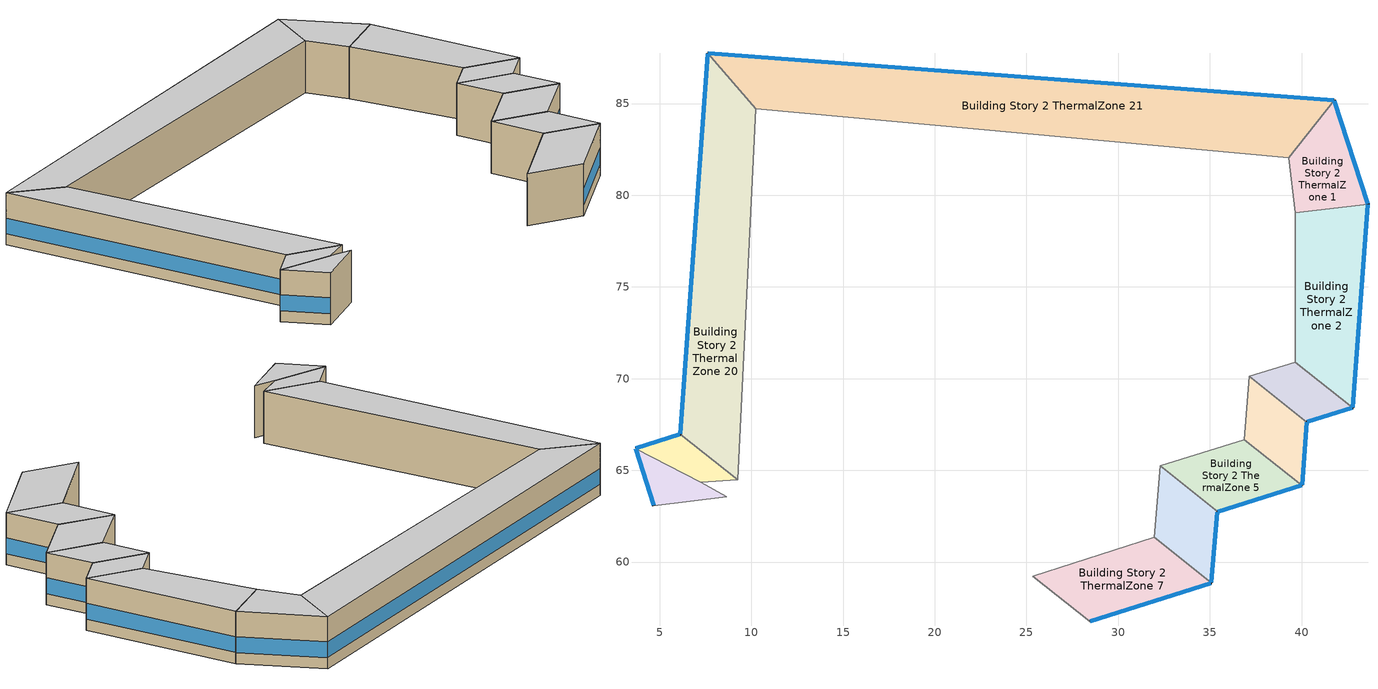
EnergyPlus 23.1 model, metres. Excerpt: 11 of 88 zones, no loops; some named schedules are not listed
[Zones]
Building Story 2 ThermalZone 1
 floor adiabatic (Typical Interior Floor): 41.78,85.18 43.63,79.52 39.65,79.04 39.31,82.04 z3.6
 wall outside (Typical Insulated Steel Framed Exterior Wall R-12.99): 43.63,79.52 41.78,85.18 z3.6:7.2
 wall adiabatic (Typical Interior Wall): 41.78,85.18 39.31,82.04 39.65,79.04 43.63,79.52 z3.6:7.2
 window (U 0.55 SHGC 0.25): 43.62,79.54 41.79,85.16 z4.36:5.45
 ceiling adiabatic (Typical Interior Ceiling): 39.31,82.04 39.65,79.04 43.63,79.52 41.78,85.18 z7.2
Building Story 2 ThermalZone 18
 floor adiabatic (Typical Interior Ceiling): 4.69,63.08 3.68,66.19 7.24,64.37 8.66,63.55 z3.6
 wall outside (Typical Insulated Steel Framed Exterior Wall R-12.99): 3.68,66.19 4.69,63.08 z3.6:7.2
 wall adiabatic (Typical Interior Wall): 4.69,63.08 8.66,63.55 7.24,64.37 3.68,66.19 z3.6:7.2
 window (U 0.55 SHGC 0.25): 3.69,66.17 4.68,63.11 z4.36:5.46
 ceiling adiabatic (Typical Interior Ceiling): 8.66,63.55 7.24,64.37 3.68,66.19 4.69,63.08 z7.2
Building Story 2 ThermalZone 19
 floor adiabatic (Typical Interior Ceiling): 3.68,66.19 6.11,66.97 9.26,64.5 7.24,64.37 z3.6
 wall outside (Typical Insulated Steel Framed Exterior Wall R-12.99): 6.11,66.97 3.68,66.19 z3.6:7.2
 wall adiabatic (Typical Interior Wall): 3.68,66.19 7.24,64.37 9.26,64.5 6.11,66.97 z3.6:7.2
 window (U 0.55 SHGC 0.25): 6.09,66.96 3.71,66.2 z4.36:5.46
 ceiling adiabatic (Typical Interior Ceiling): 7.24,64.37 9.26,64.5 6.11,66.97 3.68,66.19 z7.2
Building Story 2 ThermalZone 2
 floor adiabatic (Typical Interior Floor): 43.63,79.52 42.79,68.41 39.66,70.91 39.65,79.04 z3.6
 wall outside (Typical Insulated Steel Framed Exterior Wall R-12.99): 42.79,68.41 43.63,79.52 z3.6:7.2
 wall adiabatic (Typical Interior Wall): 43.63,79.52 39.65,79.04 39.66,70.91 42.79,68.41 z3.6:7.2
 window (U 0.55 SHGC 0.25): 42.79,68.44 43.62,79.49 z4.36:5.45
 ceiling adiabatic (Typical Interior Ceiling): 39.65,79.04 39.66,70.91 42.79,68.41 43.63,79.52 z7.2
Building Story 2 ThermalZone 20
 floor adiabatic (Typical Interior Ceiling): 6.11,66.97 7.62,87.74 10.23,84.71 9.26,64.5 z3.6
 wall outside (Typical Insulated Steel Framed Exterior Wall R-12.99): 7.62,87.74 6.11,66.97 z3.6:7.2
 wall adiabatic (Typical Interior Wall): 6.11,66.97 9.26,64.5 10.23,84.71 7.62,87.74 z3.6:7.2
 window (U 0.55 SHGC 0.25): 7.62,87.71 6.11,66.99 z4.36:5.44
 ceiling adiabatic (Typical Interior Ceiling): 9.26,64.5 10.23,84.71 7.62,87.74 6.11,66.97 z7.2
Building Story 2 ThermalZone 21
 floor adiabatic (Typical Interior Ceiling): 7.62,87.74 41.78,85.18 39.31,82.04 10.23,84.71 z3.6
 wall outside (Typical Insulated Steel Framed Exterior Wall R-12.99): 41.78,85.18 7.62,87.74 z3.6:7.2
 wall adiabatic (Typical Interior Wall): 7.62,87.74 10.23,84.71 39.31,82.04 41.78,85.18 z3.6:7.2
 window (U 0.55 SHGC 0.25): 41.76,85.19 7.65,87.74 z4.36:5.44
 ceiling adiabatic (Typical Interior Ceiling): 10.23,84.71 39.31,82.04 41.78,85.18 7.62,87.74 z7.2
Building Story 2 ThermalZone 3
 floor adiabatic (Typical Interior Floor): 42.79,68.41 40.28,67.64 37.15,70.13 39.66,70.91 z3.6
 wall outside (Typical Insulated Steel Framed Exterior Wall R-12.99): 40.28,67.64 42.79,68.41 z3.6:7.2
 wall adiabatic (Typical Interior Wall): 42.79,68.41 39.66,70.91 37.15,70.13 40.28,67.64 z3.6:7.2
 window (U 0.55 SHGC 0.25): 40.3,67.64 42.76,68.41 z4.36:5.46
 ceiling adiabatic (Typical Interior Ceiling): 39.66,70.91 37.15,70.13 40.28,67.64 42.79,68.41 z7.2
Building Story 2 ThermalZone 4
 floor adiabatic (Typical Interior Floor): 40.28,67.64 40.03,64.19 36.89,66.68 37.15,70.13 z3.6
 wall outside (Typical Insulated Steel Framed Exterior Wall R-12.99): 40.03,64.19 40.28,67.64 z3.6:7.2
 wall adiabatic (Typical Interior Wall): 40.28,67.64 37.15,70.13 36.89,66.68 40.03,64.19 z3.6:7.2
 window (U 0.55 SHGC 0.25): 40.03,64.22 40.27,67.61 z4.36:5.46
 ceiling adiabatic (Typical Interior Ceiling): 37.15,70.13 36.89,66.68 40.03,64.19 40.28,67.64 z7.2
Building Story 2 ThermalZone 5
 floor adiabatic (Typical Interior Floor): 40.03,64.19 35.42,62.75 32.3,65.25 36.89,66.68 z3.6
 wall outside (Typical Insulated Steel Framed Exterior Wall R-12.99): 35.42,62.75 40.03,64.19 z3.6:7.2
 wall adiabatic (Typical Interior Wall): 40.03,64.19 36.89,66.68 32.3,65.25 35.42,62.75 z3.6:7.2
 window (U 0.55 SHGC 0.25): 35.44,62.76 40,64.19 z4.36:5.45
 ceiling adiabatic (Typical Interior Ceiling): 36.89,66.68 32.3,65.25 35.42,62.75 40.03,64.19 z7.2
Building Story 2 ThermalZone 6
 floor adiabatic (Typical Interior Floor): 35.42,62.75 35.08,58.86 31.96,61.36 32.3,65.25 z3.6
 wall outside (Typical Insulated Steel Framed Exterior Wall R-12.99): 35.08,58.86 35.42,62.75 z3.6:7.2
 wall adiabatic (Typical Interior Wall): 35.42,62.75 32.3,65.25 31.96,61.36 35.08,58.86 z3.6:7.2
 window (U 0.55 SHGC 0.25): 35.09,58.89 35.42,62.72 z4.36:5.46
 ceiling adiabatic (Typical Interior Ceiling): 32.3,65.25 31.96,61.36 35.08,58.86 35.42,62.75 z7.2
Building Story 2 ThermalZone 7
 floor adiabatic (Typical Interior Floor): 35.08,58.86 28.47,56.75 25.33,59.23 31.96,61.36 z3.6
 wall outside (Typical Insulated Steel Framed Exterior Wall R-12.99): 28.47,56.75 35.08,58.86 z3.6:7.2
 wall adiabatic (Typical Interior Wall): 35.08,58.86 31.96,61.36 25.33,59.23 28.47,56.75 z3.6:7.2
 window (U 0.55 SHGC 0.25): 28.49,56.76 35.06,58.85 z4.36:5.45
 ceiling adiabatic (Typical Interior Ceiling): 31.96,61.36 25.33,59.23 28.47,56.75 35.08,58.86 z7.2
[Building]
bld_12: Terrain=City
[Site:Location]
Jack Northrop Fld H_CA_USA: Latitude {deg}=41.31356; Longitude {deg}=-105.585; Time Zone {hr}=-8; Elevation {m}=21
[Site:GroundTemperature:FCfactorMethod]
18.8, 14.3, 13.6, 13.2, 13.3, 12.6, 15.3, 15.6, 17.7, 19.4, 19.7, 18.5
[Site:WaterMainsTemperature]
Calculation Method=Correlation; Annual Average Outdoor Air Temperature {C}=8.96667; Maximum Difference In Monthly Average Outdoor Air Temperatures {deltaC}=26.2
[SizingPeriod:DesignDay] Day of Month=21; Dry-Bulb Temperature Range Modifier Type=DefaultMultipliers; Humidity Condition Type=Wetbulb; Barometric Pressure {Pa}=98769; Rain Indicator=No; Snow Indicator=No; Daylight Saving Time Indicator=No; Begin Environment Reset Mode=FullResetAtBeginEnvironment
Name | Month | Day Type | Maximum Dry-Bulb Temperature {C} | Daily Dry-Bulb Temperature Range {deltaC} | Wetbulb or DewPoint at Maximum Dry-Bulb {C} | Wind Speed {m/s} | Wind Direction {deg} | Solar Model Indicator | ASHRAE Clear Sky Optical Depth for Beam Irradiance (taub) | ASHRAE Clear Sky Optical Depth for Diffuse Irradiance (taud) | Sky Clearness
Buffalo Niagara Intl Ap Ann Clg .4% Condns DB=>MWB 1 | 7 | SummerDesignDay | 30.3 | 9.3 | 21.8 | 5.7 | 240 | ASHRAETau | 0.462 | 2.001
Buffalo Niagara Intl Ap Ann Clg .4% Condns WB=>MDB 1 | 7 | SummerDesignDay | 27.8 | 9.3 | 23.8 | 5.7 | 240 | ASHRAETau | 0.462 | 2.001
Buffalo Niagara Intl Ap Ann Htg 99.6% Condns DB 1 | 1 | WinterDesignDay | -16.3 | 0 | -16.3 | 5.1 | 270 | ASHRAEClearSky |  |  | 0
[Material] Thermal Absorptance=0.9; Solar Absorptance=0.7
Name | Roughness | Thickness {m} | Conductivity {W/m-K} | Density {kg/m3} | Specific Heat {J/kg-K} | Visible Absorptance
100mm Normalweight concrete floor | MediumRough | 0.1016 | 2.31045 | 2322 | 832.557 | 0.7
25mm Stucco | Smooth | 0.0254 | 0.72 | 1856 | 840 | 0.7
5/8 in. Gypsum Board | MediumSmooth | 0.0159 | 0.16 | 800 | 1090 | 0.7
G01 13mm gypsum board | Smooth | 0.0127 | 0.160031 | 800.001 | 1090.73 | 0.5
Std Wood 6inch 1; Std Wood 6inch 2 | MediumSmooth | 0.15 | 0.12 | 540 | 1210 | 0.7
[Material:NoMass] Roughness=Smooth; Thermal Absorptance=0.9; Solar Absorptance=0.7
Name | Thermal Resistance {m2-K/W} | Visible Absorptance
CP02 CARPET PAD | 0.21648 | 0.8
Typical Insulation R-10.81 | 1.90342 | 0.7
[WindowMaterial:Gas]
Gap_1_W_0_0032: Gas Type=Air; Thickness {m}=0.0032
[WindowMaterial:Glazing] Optical Data Type=SpectralAverage; Infrared Transmittance at Normal Incidence=0; Back Side Infrared Hemispherical Emissivity=0.84; Conductivity {W/m-K}=1; Dirt Correction Factor for Solar and Visible Transmittance=1; Solar Diffusing=No
Name | Thickness {m} | Solar Transmittance at Normal Incidence | Front Side Solar Reflectance at Normal Incidence | Back Side Solar Reflectance at Normal Incidence | Visible Transmittance at Normal Incidence | Front Side Visible Reflectance at Normal Incidence | Back Side Visible Reflectance at Normal Incidence | Front Side Infrared Hemispherical Emissivity
Glass_2022F_LayerAvg | 0.0039 | 0.355897 | 0.394095 | 0.265645 | 0.677694 | 0.042734 | 0.05547 | 0.046
Glass_2175_LayerAvg | 0.0086 | 0.167758 | 0.217606 | 0.437978 | 0.416044 | 0.078729 | 0.10654 | 0.84
[Construction]
InteriorFurnishings 1: Std Wood 6inch 1
InteriorFurnishings 2: Std Wood 6inch 2
Typical Insulated Steel Framed Exterior Wall R-12.99: 25mm Stucco, 5/8 in. Gypsum Board, Typical Insulation R-10.81, 5/8 in. Gypsum Board
Typical Interior Ceiling: CP02 CARPET PAD, 100mm Normalweight concrete floor
Typical Interior Floor: 100mm Normalweight concrete floor, CP02 CARPET PAD
Typical Interior Wall: G01 13mm gypsum board, G01 13mm gypsum board
U 0.55 SHGC 0.25: Glass_2175_LayerAvg, Gap_1_W_0_0032, Glass_2022F_LayerAvg
[Zone] Multiplier=1; Part of Total Floor Area=Yes
Building Story 2 ThermalZone 1; Building Story 2 ThermalZone 18; Building Story 2 ThermalZone 19; Building Story 2 ThermalZone 2; Building Story 2 ThermalZone 20; Building Story 2 ThermalZone 21; Building Story 2 ThermalZone 3; Building Story 2 ThermalZone 4; Building Story 2 ThermalZone 5; Building Story 2 ThermalZone 6; Building Story 2 ThermalZone 7
[Space] Space Type=Story Mid Blended Space Type
Name | Zone
Building Story 2 Space 1 | Building Story 2 ThermalZone 1
Building Story 2 Space 18 | Building Story 2 ThermalZone 18
Building Story 2 Space 19 | Building Story 2 ThermalZone 19
Building Story 2 Space 2 | Building Story 2 ThermalZone 2
Building Story 2 Space 20 | Building Story 2 ThermalZone 20
Building Story 2 Space 21 | Building Story 2 ThermalZone 21
Building Story 2 Space 3 | Building Story 2 ThermalZone 3
Building Story 2 Space 4 | Building Story 2 ThermalZone 4
Building Story 2 Space 5 | Building Story 2 ThermalZone 5
Building Story 2 Space 6 | Building Story 2 ThermalZone 6
Building Story 2 Space 7 | Building Story 2 ThermalZone 7
[SpaceList]
Story Mid Blended Space Type: Building Story 2 Space 19, Building Story 2 Space 16, Building Story 2 Space 3, Building Story 2 Space 15, Building Story 2 Space 7, Building Story 2 Space 1, Building Story 2 Space 18, Building Story 2 Space 2, Building Story 2 Space 8, Building Story 2 Space, Building Story 2 Space 21, Building Story 2 Space 11, Building Story 2 Space 20, Building Story 2 Space 17, Building Story 2 Space 14, Building Story 2 Space 13, Building Story 2 Space 12, Building Story 2 Space 5, Building Story 2 Space 10, Building Story 2 Space 9, Building Story 2 Space 6, Building Story 2 Space 4
[InternalMass]
Name | Construction | Zone or ZoneList | Space or SpaceList | Surface Area {m2}
Building Story 2 Space 19 SecondarySchool Classroom A  - Story Mid Mass; Building Story 2 Space 19 SecondarySchool Classroom C  - Story Mid Mass | InteriorFurnishings 1 | Building Story 2 ThermalZone 19 | Building Story 2 Space 19 | 2.69935
Building Story 2 Space 3 SecondarySchool Classroom A  - Story Mid Mass; Building Story 2 Space 3 SecondarySchool Classroom C  - Story Mid Mass | InteriorFurnishings 1 | Building Story 2 ThermalZone 3 | Building Story 2 Space 3 | 3.73055
Building Story 2 Space 7 SecondarySchool Classroom A  - Story Mid Mass; Building Story 2 Space 7 SecondarySchool Classroom C  - Story Mid Mass | InteriorFurnishings 1 | Building Story 2 ThermalZone 7 | Building Story 2 Space 7 | 9.90862
Building Story 2 Space 1 SecondarySchool Classroom A  - Story Mid Mass; Building Story 2 Space 1 SecondarySchool Classroom C  - Story Mid Mass | InteriorFurnishings 1 | Building Story 2 ThermalZone 1 | Building Story 2 Space 1 | 6.82616
Building Story 2 Space 18 SecondarySchool Classroom A  - Story Mid Mass; Building Story 2 Space 18 SecondarySchool Classroom C  - Story Mid Mass | InteriorFurnishings 1 | Building Story 2 ThermalZone 18 | Building Story 2 Space 18 | 2.81335
Building Story 2 Space 2 SecondarySchool Classroom A  - Story Mid Mass; Building Story 2 Space 2 SecondarySchool Classroom C  - Story Mid Mass | InteriorFurnishings 1 | Building Story 2 ThermalZone 2 | Building Story 2 Space 2 | 14.8219
Building Story 2 Space 21 SecondarySchool Classroom A  - Story Mid Mass; Building Story 2 Space 21 SecondarySchool Classroom C  - Story Mid Mass | InteriorFurnishings 1 | Building Story 2 ThermalZone 21 | Building Story 2 Space 21 | 41.7813
Building Story 2 Space 20 SecondarySchool Classroom A  - Story Mid Mass; Building Story 2 Space 20 SecondarySchool Classroom C  - Story Mid Mass | InteriorFurnishings 1 | Building Story 2 ThermalZone 20 | Building Story 2 Space 20 | 26.7517
Building Story 2 Space 5 SecondarySchool Classroom A  - Story Mid Mass; Building Story 2 Space 5 SecondarySchool Classroom C  - Story Mid Mass | InteriorFurnishings 1 | Building Story 2 ThermalZone 5 | Building Story 2 Space 5 | 6.83794
Building Story 2 Space 6 SecondarySchool Classroom A  - Story Mid Mass; Building Story 2 Space 6 SecondarySchool Classroom C  - Story Mid Mass | InteriorFurnishings 1 | Building Story 2 ThermalZone 6 | Building Story 2 Space 6 | 5.57124
Building Story 2 Space 4 SecondarySchool Classroom A  - Story Mid Mass; Building Story 2 Space 4 SecondarySchool Classroom C  - Story Mid Mass | InteriorFurnishings 1 | Building Story 2 ThermalZone 4 | Building Story 2 Space 4 | 4.89919
Building Story 2 Space 19 SecondarySchool Classroom A end_a - Story Mid Mass; Building Story 2 Space 19 SecondarySchool Classroom C end_a - Story Mid Mass | InteriorFurnishings 1 | Building Story 2 ThermalZone 19 | Building Story 2 Space 19 | 0.263179
Building Story 2 Space 3 SecondarySchool Classroom A end_a - Story Mid Mass; Building Story 2 Space 3 SecondarySchool Classroom C end_a - Story Mid Mass | InteriorFurnishings 1 | Building Story 2 ThermalZone 3 | Building Story 2 Space 3 | 0.363718
Building Story 2 Space 7 SecondarySchool Classroom A end_a - Story Mid Mass; Building Story 2 Space 7 SecondarySchool Classroom C end_a - Story Mid Mass | InteriorFurnishings 1 | Building Story 2 ThermalZone 7 | Building Story 2 Space 7 | 0.966061
Building Story 2 Space 1 SecondarySchool Classroom A end_a - Story Mid Mass; Building Story 2 Space 1 SecondarySchool Classroom C end_a - Story Mid Mass | InteriorFurnishings 1 | Building Story 2 ThermalZone 1 | Building Story 2 Space 1 | 0.665531
Building Story 2 Space 18 SecondarySchool Classroom A end_a - Story Mid Mass; Building Story 2 Space 18 SecondarySchool Classroom C end_a - Story Mid Mass | InteriorFurnishings 1 | Building Story 2 ThermalZone 18 | Building Story 2 Space 18 | 0.274293
Building Story 2 Space 2 SecondarySchool Classroom A end_a - Story Mid Mass; Building Story 2 Space 2 SecondarySchool Classroom C end_a - Story Mid Mass | InteriorFurnishings 1 | Building Story 2 ThermalZone 2 | Building Story 2 Space 2 | 1.4451
Building Story 2 Space 21 SecondarySchool Classroom A end_a - Story Mid Mass; Building Story 2 Space 21 SecondarySchool Classroom C end_a - Story Mid Mass | InteriorFurnishings 1 | Building Story 2 ThermalZone 21 | Building Story 2 Space 21 | 4.07355
Building Story 2 Space 20 SecondarySchool Classroom A end_a - Story Mid Mass; Building Story 2 Space 20 SecondarySchool Classroom C end_a - Story Mid Mass | InteriorFurnishings 1 | Building Story 2 ThermalZone 20 | Building Story 2 Space 20 | 2.60821
Building Story 2 Space 5 SecondarySchool Classroom A end_a - Story Mid Mass; Building Story 2 Space 5 SecondarySchool Classroom C end_a - Story Mid Mass | InteriorFurnishings 1 | Building Story 2 ThermalZone 5 | Building Story 2 Space 5 | 0.66668
Building Story 2 Space 6 SecondarySchool Classroom A end_a - Story Mid Mass; Building Story 2 Space 6 SecondarySchool Classroom C end_a - Story Mid Mass | InteriorFurnishings 1 | Building Story 2 ThermalZone 6 | Building Story 2 Space 6 | 0.54318
Building Story 2 Space 4 SecondarySchool Classroom A end_a - Story Mid Mass; Building Story 2 Space 4 SecondarySchool Classroom C end_a - Story Mid Mass | InteriorFurnishings 1 | Building Story 2 ThermalZone 4 | Building Story 2 Space 4 | 0.477657
Building Story 2 Space 19 SecondarySchool Corridor B  - Story Mid Mass | InteriorFurnishings 1 | Building Story 2 ThermalZone 19 | Building Story 2 Space 19 | 3.80625
Building Story 2 Space 3 SecondarySchool Corridor B  - Story Mid Mass | InteriorFurnishings 1 | Building Story 2 ThermalZone 3 | Building Story 2 Space 3 | 5.26031
Building Story 2 Space 7 SecondarySchool Corridor B  - Story Mid Mass | InteriorFurnishings 1 | Building Story 2 ThermalZone 7 | Building Story 2 Space 7 | 13.9718
Building Story 2 Space 1 SecondarySchool Corridor B  - Story Mid Mass | InteriorFurnishings 1 | Building Story 2 ThermalZone 1 | Building Story 2 Space 1 | 9.62532
Building Story 2 Space 18 SecondarySchool Corridor B  - Story Mid Mass | InteriorFurnishings 1 | Building Story 2 ThermalZone 18 | Building Story 2 Space 18 | 3.967
Building Story 2 Space 2 SecondarySchool Corridor B  - Story Mid Mass | InteriorFurnishings 1 | Building Story 2 ThermalZone 2 | Building Story 2 Space 2 | 20.8999
Building Story 2 Space 21 SecondarySchool Corridor B  - Story Mid Mass | InteriorFurnishings 1 | Building Story 2 ThermalZone 21 | Building Story 2 Space 21 | 58.9142
Building Story 2 Space 20 SecondarySchool Corridor B  - Story Mid Mass | InteriorFurnishings 1 | Building Story 2 ThermalZone 20 | Building Story 2 Space 20 | 37.7216
Building Story 2 Space 5 SecondarySchool Corridor B  - Story Mid Mass | InteriorFurnishings 1 | Building Story 2 ThermalZone 5 | Building Story 2 Space 5 | 9.64193
Building Story 2 Space 6 SecondarySchool Corridor B  - Story Mid Mass | InteriorFurnishings 1 | Building Story 2 ThermalZone 6 | Building Story 2 Space 6 | 7.8558
Building Story 2 Space 4 SecondarySchool Corridor B  - Story Mid Mass | InteriorFurnishings 1 | Building Story 2 ThermalZone 4 | Building Story 2 Space 4 | 6.90817
Building Story 2 Space 19 SecondarySchool Corridor B end_a - Story Mid Mass | InteriorFurnishings 1 | Building Story 2 ThermalZone 19 | Building Story 2 Space 19 | 0.371098
Building Story 2 Space 3 SecondarySchool Corridor B end_a - Story Mid Mass | InteriorFurnishings 1 | Building Story 2 ThermalZone 3 | Building Story 2 Space 3 | 0.512864
Building Story 2 Space 7 SecondarySchool Corridor B end_a - Story Mid Mass | InteriorFurnishings 1 | Building Story 2 ThermalZone 7 | Building Story 2 Space 7 | 1.36221
Building Story 2 Space 1 SecondarySchool Corridor B end_a - Story Mid Mass | InteriorFurnishings 1 | Building Story 2 ThermalZone 1 | Building Story 2 Space 1 | 0.938441
Building Story 2 Space 18 SecondarySchool Corridor B end_a - Story Mid Mass | InteriorFurnishings 1 | Building Story 2 ThermalZone 18 | Building Story 2 Space 18 | 0.386771
Building Story 2 Space 2 SecondarySchool Corridor B end_a - Story Mid Mass | InteriorFurnishings 1 | Building Story 2 ThermalZone 2 | Building Story 2 Space 2 | 2.03768
Building Story 2 Space 21 SecondarySchool Corridor B end_a - Story Mid Mass | InteriorFurnishings 1 | Building Story 2 ThermalZone 21 | Building Story 2 Space 21 | 5.74396
Building Story 2 Space 20 SecondarySchool Corridor B end_a - Story Mid Mass | InteriorFurnishings 1 | Building Story 2 ThermalZone 20 | Building Story 2 Space 20 | 3.67775
Building Story 2 Space 5 SecondarySchool Corridor B end_a - Story Mid Mass | InteriorFurnishings 1 | Building Story 2 ThermalZone 5 | Building Story 2 Space 5 | 0.94006
Building Story 2 Space 6 SecondarySchool Corridor B end_a - Story Mid Mass | InteriorFurnishings 1 | Building Story 2 ThermalZone 6 | Building Story 2 Space 6 | 0.765918
Building Story 2 Space 4 SecondarySchool Corridor B end_a - Story Mid Mass | InteriorFurnishings 1 | Building Story 2 ThermalZone 4 | Building Story 2 Space 4 | 0.673527
Building Story 2 Space 19 SecondarySchool Gym A  - Story Mid Mass; Building Story 2 Space 19 SecondarySchool Gym C  - Story Mid Mass | InteriorFurnishings 1 | Building Story 2 ThermalZone 19 | Building Story 2 Space 19 | 0.170165
Building Story 2 Space 3 SecondarySchool Gym A  - Story Mid Mass; Building Story 2 Space 3 SecondarySchool Gym C  - Story Mid Mass | InteriorFurnishings 1 | Building Story 2 ThermalZone 3 | Building Story 2 Space 3 | 0.235171
Building Story 2 Space 7 SecondarySchool Gym A  - Story Mid Mass; Building Story 2 Space 7 SecondarySchool Gym C  - Story Mid Mass | InteriorFurnishings 1 | Building Story 2 ThermalZone 7 | Building Story 2 Space 7 | 0.624631
Building Story 2 Space 1 SecondarySchool Gym A  - Story Mid Mass; Building Story 2 Space 1 SecondarySchool Gym C  - Story Mid Mass | InteriorFurnishings 1 | Building Story 2 ThermalZone 1 | Building Story 2 Space 1 | 0.430316
Building Story 2 Space 18 SecondarySchool Gym A  - Story Mid Mass; Building Story 2 Space 18 SecondarySchool Gym C  - Story Mid Mass | InteriorFurnishings 1 | Building Story 2 ThermalZone 18 | Building Story 2 Space 18 | 0.177351
Building Story 2 Space 2 SecondarySchool Gym A  - Story Mid Mass; Building Story 2 Space 2 SecondarySchool Gym C  - Story Mid Mass | InteriorFurnishings 1 | Building Story 2 ThermalZone 2 | Building Story 2 Space 2 | 0.934362
Building Story 2 Space 21 SecondarySchool Gym A  - Story Mid Mass; Building Story 2 Space 21 SecondarySchool Gym C  - Story Mid Mass | InteriorFurnishings 1 | Building Story 2 ThermalZone 21 | Building Story 2 Space 21 | 2.63385
Building Story 2 Space 20 SecondarySchool Gym A  - Story Mid Mass; Building Story 2 Space 20 SecondarySchool Gym C  - Story Mid Mass | InteriorFurnishings 1 | Building Story 2 ThermalZone 20 | Building Story 2 Space 20 | 1.68641
Building Story 2 Space 5 SecondarySchool Gym A  - Story Mid Mass; Building Story 2 Space 5 SecondarySchool Gym C  - Story Mid Mass | InteriorFurnishings 1 | Building Story 2 ThermalZone 5 | Building Story 2 Space 5 | 0.431058
Building Story 2 Space 6 SecondarySchool Gym A  - Story Mid Mass; Building Story 2 Space 6 SecondarySchool Gym C  - Story Mid Mass | InteriorFurnishings 1 | Building Story 2 ThermalZone 6 | Building Story 2 Space 6 | 0.351206
Building Story 2 Space 4 SecondarySchool Gym A  - Story Mid Mass; Building Story 2 Space 4 SecondarySchool Gym C  - Story Mid Mass | InteriorFurnishings 1 | Building Story 2 ThermalZone 4 | Building Story 2 Space 4 | 0.308841
Building Story 2 Space 19 SecondarySchool Gym A end_b - Story Mid Mass; Building Story 2 Space 19 SecondarySchool Gym C end_b - Story Mid Mass | InteriorFurnishings 1 | Building Story 2 ThermalZone 19 | Building Story 2 Space 19 | 0.0959489
Building Story 2 Space 3 SecondarySchool Gym A end_b - Story Mid Mass; Building Story 2 Space 3 SecondarySchool Gym C end_b - Story Mid Mass | InteriorFurnishings 1 | Building Story 2 ThermalZone 3 | Building Story 2 Space 3 | 0.132603
Building Story 2 Space 7 SecondarySchool Gym A end_b - Story Mid Mass; Building Story 2 Space 7 SecondarySchool Gym C end_b - Story Mid Mass | InteriorFurnishings 1 | Building Story 2 ThermalZone 7 | Building Story 2 Space 7 | 0.352204
Building Story 2 Space 1 SecondarySchool Gym A end_b - Story Mid Mass; Building Story 2 Space 1 SecondarySchool Gym C end_b - Story Mid Mass | InteriorFurnishings 1 | Building Story 2 ThermalZone 1 | Building Story 2 Space 1 | 0.242637
Building Story 2 Space 18 SecondarySchool Gym A end_b - Story Mid Mass; Building Story 2 Space 18 SecondarySchool Gym C end_b - Story Mid Mass | InteriorFurnishings 1 | Building Story 2 ThermalZone 18 | Building Story 2 Space 18 | 0.100001
Building Story 2 Space 2 SecondarySchool Gym A end_b - Story Mid Mass; Building Story 2 Space 2 SecondarySchool Gym C end_b - Story Mid Mass | InteriorFurnishings 1 | Building Story 2 ThermalZone 2 | Building Story 2 Space 2 | 0.526849
Building Story 2 Space 21 SecondarySchool Gym A end_b - Story Mid Mass; Building Story 2 Space 21 SecondarySchool Gym C end_b - Story Mid Mass | InteriorFurnishings 1 | Building Story 2 ThermalZone 21 | Building Story 2 Space 21 | 1.48512
Building Story 2 Space 20 SecondarySchool Gym A end_b - Story Mid Mass; Building Story 2 Space 20 SecondarySchool Gym C end_b - Story Mid Mass | InteriorFurnishings 1 | Building Story 2 ThermalZone 20 | Building Story 2 Space 20 | 0.950895
Building Story 2 Space 5 SecondarySchool Gym A end_b - Story Mid Mass; Building Story 2 Space 5 SecondarySchool Gym C end_b - Story Mid Mass | InteriorFurnishings 1 | Building Story 2 ThermalZone 5 | Building Story 2 Space 5 | 0.243056
Building Story 2 Space 6 SecondarySchool Gym A end_b - Story Mid Mass; Building Story 2 Space 6 SecondarySchool Gym C end_b - Story Mid Mass | InteriorFurnishings 1 | Building Story 2 ThermalZone 6 | Building Story 2 Space 6 | 0.198031
Building Story 2 Space 4 SecondarySchool Gym A end_b - Story Mid Mass; Building Story 2 Space 4 SecondarySchool Gym C end_b - Story Mid Mass | InteriorFurnishings 1 | Building Story 2 ThermalZone 4 | Building Story 2 Space 4 | 0.174143
Building Story 2 Space 19 SecondarySchool Gym B  - Story Mid Mass | InteriorFurnishings 1 | Building Story 2 ThermalZone 19 | Building Story 2 Space 19 | 1.2513
Building Story 2 Space 3 SecondarySchool Gym B  - Story Mid Mass | InteriorFurnishings 1 | Building Story 2 ThermalZone 3 | Building Story 2 Space 3 | 1.72932
Building Story 2 Space 7 SecondarySchool Gym B  - Story Mid Mass | InteriorFurnishings 1 | Building Story 2 ThermalZone 7 | Building Story 2 Space 7 | 4.5932
Building Story 2 Space 1 SecondarySchool Gym B  - Story Mid Mass | InteriorFurnishings 1 | Building Story 2 ThermalZone 1 | Building Story 2 Space 1 | 3.16431
Building Story 2 Space 18 SecondarySchool Gym B  - Story Mid Mass | InteriorFurnishings 1 | Building Story 2 ThermalZone 18 | Building Story 2 Space 18 | 1.30415
Building Story 2 Space 2 SecondarySchool Gym B  - Story Mid Mass | InteriorFurnishings 1 | Building Story 2 ThermalZone 2 | Building Story 2 Space 2 | 6.87081
Building Story 2 Space 21 SecondarySchool Gym B  - Story Mid Mass | InteriorFurnishings 1 | Building Story 2 ThermalZone 21 | Building Story 2 Space 21 | 19.368
Building Story 2 Space 20 SecondarySchool Gym B  - Story Mid Mass | InteriorFurnishings 1 | Building Story 2 ThermalZone 20 | Building Story 2 Space 20 | 12.4009
Building Story 2 Space 5 SecondarySchool Gym B  - Story Mid Mass | InteriorFurnishings 1 | Building Story 2 ThermalZone 5 | Building Story 2 Space 5 | 3.16977
Building Story 2 Space 6 SecondarySchool Gym B  - Story Mid Mass | InteriorFurnishings 1 | Building Story 2 ThermalZone 6 | Building Story 2 Space 6 | 2.58259
Building Story 2 Space 4 SecondarySchool Gym B  - Story Mid Mass | InteriorFurnishings 1 | Building Story 2 ThermalZone 4 | Building Story 2 Space 4 | 2.27105
Building Story 2 Space 19 SecondarySchool Gym B end_b - Story Mid Mass | InteriorFurnishings 1 | Building Story 2 ThermalZone 19 | Building Story 2 Space 19 | 0.705557
Building Story 2 Space 3 SecondarySchool Gym B end_b - Story Mid Mass | InteriorFurnishings 1 | Building Story 2 ThermalZone 3 | Building Story 2 Space 3 | 0.975093
Building Story 2 Space 7 SecondarySchool Gym B end_b - Story Mid Mass | InteriorFurnishings 1 | Building Story 2 ThermalZone 7 | Building Story 2 Space 7 | 2.58992
Building Story 2 Space 1 SecondarySchool Gym B end_b - Story Mid Mass | InteriorFurnishings 1 | Building Story 2 ThermalZone 1 | Building Story 2 Space 1 | 1.78423
Building Story 2 Space 18 SecondarySchool Gym B end_b - Story Mid Mass | InteriorFurnishings 1 | Building Story 2 ThermalZone 18 | Building Story 2 Space 18 | 0.735355
Building Story 2 Space 2 SecondarySchool Gym B end_b - Story Mid Mass | InteriorFurnishings 1 | Building Story 2 ThermalZone 2 | Building Story 2 Space 2 | 3.87417
Building Story 2 Space 21 SecondarySchool Gym B end_b - Story Mid Mass | InteriorFurnishings 1 | Building Story 2 ThermalZone 21 | Building Story 2 Space 21 | 10.9208
Building Story 2 Space 20 SecondarySchool Gym B end_b - Story Mid Mass | InteriorFurnishings 1 | Building Story 2 ThermalZone 20 | Building Story 2 Space 20 | 6.99238
Building Story 2 Space 5 SecondarySchool Gym B end_b - Story Mid Mass | InteriorFurnishings 1 | Building Story 2 ThermalZone 5 | Building Story 2 Space 5 | 1.78731
Building Story 2 Space 6 SecondarySchool Gym B end_b - Story Mid Mass | InteriorFurnishings 1 | Building Story 2 ThermalZone 6 | Building Story 2 Space 6 | 1.45622
Building Story 2 Space 4 SecondarySchool Gym B end_b - Story Mid Mass | InteriorFurnishings 1 | Building Story 2 ThermalZone 4 | Building Story 2 Space 4 | 1.28056
Building Story 2 Space 1 Mass | InteriorFurnishings 2 | Building Story 2 ThermalZone 1 | Building Story 2 Space 1 | 31.8416
Building Story 2 Space 18 Mass | InteriorFurnishings 2 | Building Story 2 ThermalZone 18 | Building Story 2 Space 18 | 13.1233
Building Story 2 Space 19 Mass | InteriorFurnishings 2 | Building Story 2 ThermalZone 19 | Building Story 2 Space 19 | 12.5915
Building Story 2 Space 2 Mass | InteriorFurnishings 2 | Building Story 2 ThermalZone 2 | Building Story 2 Space 2 | 69.139
Building Story 2 Space 20 Mass | InteriorFurnishings 2 | Building Story 2 ThermalZone 20 | Building Story 2 Space 20 | 124.787
Building Story 2 Space 21 Mass | InteriorFurnishings 2 | Building Story 2 ThermalZone 21 | Building Story 2 Space 21 | 194.894
Building Story 2 Space 3 Mass | InteriorFurnishings 2 | Building Story 2 ThermalZone 3 | Building Story 2 Space 3 | 17.4017
Building Story 2 Space 4 Mass | InteriorFurnishings 2 | Building Story 2 ThermalZone 4 | Building Story 2 Space 4 | 22.853
Building Story 2 Space 5 Mass | InteriorFurnishings 2 | Building Story 2 ThermalZone 5 | Building Story 2 Space 5 | 31.8965
Building Story 2 Space 6 Mass | InteriorFurnishings 2 | Building Story 2 ThermalZone 6 | Building Story 2 Space 6 | 25.9878
Building Story 2 Space 7 Mass | InteriorFurnishings 2 | Building Story 2 ThermalZone 7 | Building Story 2 Space 7 | 46.2201
[Lights] Zone or ZoneList or Space or SpaceList=Story Mid Blended Space Type; Design Level Calculation Method=Watts/Area; Return Air Fraction=0; Fraction Radiant=0.37; Fraction Visible=0.2; Fraction Replaceable=1
Name | Schedule | Watts per Zone Floor Area {W/m2}
SecondarySchool Classroom Lights 1 | SchoolSecondary BLDG_LIGHT_CLASSROOM_SCH_2013 | 6.28069
SecondarySchool Corridor Lights 1 | SchoolSecondary BLDG_LIGHT_CORRIDOR_SCH_2013 | 2.35688
SecondarySchool Gym Lights 2 | SchoolSecondary BLDG_LIGHT_GYM_SCH_2013 | 1.53202
[People] Zone or ZoneList or Space or SpaceList=Story Mid Blended Space Type; Number of People Calculation Method=People/Area; Fraction Radiant=0.3; Activity Level Schedule=SchoolSecondary ACTIVITY_SCH; Enable ASHRAE 55 Comfort Warnings=Yes; Mean Radiant Temperature Calculation Type=ZoneAveraged; Work Efficiency Schedule=Work Efficiency Schedule; Clothing Insulation Schedule=Clothing Schedule; Air Velocity Schedule=Air Velocity Schedule; Thermal Comfort Model 1 Type=Fanger
Name | Number of People Schedule | People per Floor Area {person/m2}
SecondarySchool Classroom People 1 | SchoolSecondary BLDG_OCC_SCH | 0.177277
SecondarySchool Gym People 2 | SchoolSecondary BLDG_OCC_SCH_Gym | 0.0638343
[ElectricEquipment] Zone or ZoneList or Space or SpaceList=Story Mid Blended Space Type; Schedule=SchoolSecondary BLDG_EQUIP_SCH_2013; Design Level Calculation Method=Watts/Area; Fraction Latent=0; Fraction Radiant=0.5; Fraction Lost=0
Name | Watts per Zone Floor Area {W/m2}
SecondarySchool Classroom Elec Equip 1 | 4.70545
SecondarySchool Corridor Elec Equip 1 | 1.32128
SecondarySchool Gym Elec Equip 2 | 0.978793
[ZoneInfiltration:DesignFlowRate] Zone or ZoneList or Space or SpaceList=Story Mid Blended Space Type; Schedule=Always On Discrete; Design Flow Rate Calculation Method=Flow/ExteriorArea; Constant Term Coefficient=0; Temperature Term Coefficient=0; Velocity Term Coefficient=0.224; Velocity Squared Term Coefficient=0
Name | Flow Rate per Exterior Surface Area {m3/s-m2}
SecondarySchool Classroom A  - Story Mid Infiltration; SecondarySchool Classroom C  - Story Mid Infiltration | 0.000124915
SecondarySchool Classroom A end_a - Story Mid Infiltration; SecondarySchool Classroom C end_a - Story Mid Infiltration | 4.55843e-05
SecondarySchool Corridor B end_a - Story Mid Infiltration | 4.71038e-05
SecondarySchool Gym A  - Story Mid Infiltration; SecondarySchool Gym C  - Story Mid Infiltration | 2.15991e-05
SecondarySchool Gym A end_b - Story Mid Infiltration; SecondarySchool Gym C end_b - Story Mid Infiltration | 2.43577e-05
SecondarySchool Gym B end_b - Story Mid Infiltration | 8.95569e-05
[Daylighting:Controls] Lighting Control Type=Stepped; Minimum Input Power Fraction for Continuous or ContinuousOff Dimming Control=0.3; Minimum Light Output Fraction for Continuous or ContinuousOff Dimming Control=0.2; Number of Stepped Control Steps=3; Probability Lighting will be Reset When Needed in Manual Stepped Control=1; Glare Calculation Azimuth Angle of View Direction Clockwise from Zone y-Axis {deg}=-0; Maximum Allowable Discomfort Glare Index=22; Illuminance Setpoint at Reference Point 1 {lux}=215; Illuminance Setpoint at Reference Point 2 {lux}=215
Name | Zone or Space | Glare Calculation Daylighting Reference Point | Daylighting Reference Point 1 | Fraction of Lights Controlled by Reference Point 1 | Daylighting Reference Point 2 | Fraction of Lights Controlled by Reference Point 2
Building Story 2 ThermalZone 2 DaylightingControls | Building Story 2 ThermalZone 2 | Building Story 2 Space 2 Daylt Sensor 1 | Building Story 2 Space 2 Daylt Sensor 1 | 0.552 | Building Story 2 Space 2 Daylt Sensor 2 | 0.438
Building Story 2 ThermalZone 20 DaylightingControls | Building Story 2 ThermalZone 20 | Building Story 2 Space 20 Daylt Sensor 1 | Building Story 2 Space 20 Daylt Sensor 1 | 0.605 | Building Story 2 Space 20 Daylt Sensor 2 | 0.374
Building Story 2 ThermalZone 21 DaylightingControls | Building Story 2 ThermalZone 21 | Building Story 2 Space 21 Daylt Sensor 1 | Building Story 2 Space 21 Daylt Sensor 1 | 0.619 | Building Story 2 Space 21 Daylt Sensor 2 | 0.38
[Exterior:Lights] Control Option=AstronomicalClock
Name | Schedule | Design Level {W}
Building Facades | Schedule Ruleset 1 | 1052.27
Main Entries | Schedule Ruleset 2 | 283.459
Other Doors | Schedule Ruleset 2 | 630.697
Parking Areas and Drives | Schedule Ruleset 2 | 11280.9
[Schedule:Week:Daily]
SchoolSecondary BLDG_LIGHT_GYM_SCH_2013 Week Rule - Jan1-Jan3: SchoolSecondary BLDG_LIGHT_GYM_SCH_2013 Wkdy Day, SchoolSecondary BLDG_LIGHT_GYM_SCH_2013 Wkdy Day, SchoolSecondary BLDG_LIGHT_GYM_SCH_2013 Wkdy Day, SchoolSecondary BLDG_LIGHT_GYM_SCH_2013 Wkdy Day, SchoolSecondary BLDG_LIGHT_GYM_SCH_2013 Wkdy Day, SchoolSecondary BLDG_LIGHT_GYM_SCH_2013 Wkdy Day, SchoolSecondary BLDG_LIGHT_GYM_SCH_2013 Wknd Day, SchoolSecondary BLDG_LIGHT_GYM_SCH_2013 Default, SchoolSecondary BLDG_LIGHT_GYM_SCH_2013 Summer Design Day, SchoolSecondary BLDG_LIGHT_GYM_SCH_2013 Winter Design Day, SchoolSecondary BLDG_LIGHT_GYM_SCH_2013 Default, SchoolSecondary BLDG_LIGHT_GYM_SCH_2013 Default
SchoolSecondary BLDG_LIGHT_GYM_SCH_2013 Week Rule - Jan4-Jun27: SchoolSecondary BLDG_LIGHT_GYM_SCH_2013 Wknd Day, SchoolSecondary BLDG_LIGHT_GYM_SCH_2013 Wkdy Day, SchoolSecondary BLDG_LIGHT_GYM_SCH_2013 Wkdy Day, SchoolSecondary BLDG_LIGHT_GYM_SCH_2013 Wkdy Day, SchoolSecondary BLDG_LIGHT_GYM_SCH_2013 Wkdy Day, SchoolSecondary BLDG_LIGHT_GYM_SCH_2013 Wkdy Day, SchoolSecondary BLDG_LIGHT_GYM_SCH_2013 Wknd Day, SchoolSecondary BLDG_LIGHT_GYM_SCH_2013 Default, SchoolSecondary BLDG_LIGHT_GYM_SCH_2013 Summer Design Day, SchoolSecondary BLDG_LIGHT_GYM_SCH_2013 Winter Design Day, SchoolSecondary BLDG_LIGHT_GYM_SCH_2013 Default, SchoolSecondary BLDG_LIGHT_GYM_SCH_2013 Default
SchoolSecondary BLDG_LIGHT_GYM_SCH_2013 Week Rule - Jun28-Jul4: SchoolSecondary BLDG_LIGHT_GYM_SCH_2013 Wknd Day, SchoolSecondary BLDG_LIGHT_GYM_SCH_2013 Wkdy Day, SchoolSecondary BLDG_LIGHT_GYM_SCH_2013 Wkdy Day, SchoolSecondary BLDG_LIGHT_GYM_SCH_2013 Wkdy Day 1, SchoolSecondary BLDG_LIGHT_GYM_SCH_2013 Wkdy Day 1, SchoolSecondary BLDG_LIGHT_GYM_SCH_2013 Wkdy Day 1, SchoolSecondary BLDG_LIGHT_GYM_SCH_2013 Wknd Day 1, SchoolSecondary BLDG_LIGHT_GYM_SCH_2013 Default, SchoolSecondary BLDG_LIGHT_GYM_SCH_2013 Summer Design Day, SchoolSecondary BLDG_LIGHT_GYM_SCH_2013 Winter Design Day, SchoolSecondary BLDG_LIGHT_GYM_SCH_2013 Default, SchoolSecondary BLDG_LIGHT_GYM_SCH_2013 Default
SchoolSecondary BLDG_LIGHT_GYM_SCH_2013 Week Rule - Jul5-Aug29: SchoolSecondary BLDG_LIGHT_GYM_SCH_2013 Wknd Day 1, SchoolSecondary BLDG_LIGHT_GYM_SCH_2013 Wkdy Day 1, SchoolSecondary BLDG_LIGHT_GYM_SCH_2013 Wkdy Day 1, SchoolSecondary BLDG_LIGHT_GYM_SCH_2013 Wkdy Day 1, SchoolSecondary BLDG_LIGHT_GYM_SCH_2013 Wkdy Day 1, SchoolSecondary BLDG_LIGHT_GYM_SCH_2013 Wkdy Day 1, SchoolSecondary BLDG_LIGHT_GYM_SCH_2013 Wknd Day 1, SchoolSecondary BLDG_LIGHT_GYM_SCH_2013 Default, SchoolSecondary BLDG_LIGHT_GYM_SCH_2013 Summer Design Day, SchoolSecondary BLDG_LIGHT_GYM_SCH_2013 Winter Design Day, SchoolSecondary BLDG_LIGHT_GYM_SCH_2013 Default, SchoolSecondary BLDG_LIGHT_GYM_SCH_2013 Default
SchoolSecondary BLDG_LIGHT_GYM_SCH_2013 Week Rule - Aug30-Sep5: SchoolSecondary BLDG_LIGHT_GYM_SCH_2013 Wknd Day 1, SchoolSecondary BLDG_LIGHT_GYM_SCH_2013 Wkdy Day 1, SchoolSecondary BLDG_LIGHT_GYM_SCH_2013 Wkdy Day 2, SchoolSecondary BLDG_LIGHT_GYM_SCH_2013 Wkdy Day 2, SchoolSecondary BLDG_LIGHT_GYM_SCH_2013 Wkdy Day 2, SchoolSecondary BLDG_LIGHT_GYM_SCH_2013 Wkdy Day 2, SchoolSecondary BLDG_LIGHT_GYM_SCH_2013 Default, SchoolSecondary BLDG_LIGHT_GYM_SCH_2013 Default, SchoolSecondary BLDG_LIGHT_GYM_SCH_2013 Summer Design Day, SchoolSecondary BLDG_LIGHT_GYM_SCH_2013 Winter Design Day, SchoolSecondary BLDG_LIGHT_GYM_SCH_2013 Default, SchoolSecondary BLDG_LIGHT_GYM_SCH_2013 Default
SchoolSecondary BLDG_LIGHT_GYM_SCH_2013 Week Rule - Sep6-Dec31: SchoolSecondary BLDG_LIGHT_GYM_SCH_2013 Default, SchoolSecondary BLDG_LIGHT_GYM_SCH_2013 Wkdy Day 2, SchoolSecondary BLDG_LIGHT_GYM_SCH_2013 Wkdy Day 2, SchoolSecondary BLDG_LIGHT_GYM_SCH_2013 Wkdy Day 2, SchoolSecondary BLDG_LIGHT_GYM_SCH_2013 Wkdy Day 2, SchoolSecondary BLDG_LIGHT_GYM_SCH_2013 Wkdy Day 2, SchoolSecondary BLDG_LIGHT_GYM_SCH_2013 Default, SchoolSecondary BLDG_LIGHT_GYM_SCH_2013 Default, SchoolSecondary BLDG_LIGHT_GYM_SCH_2013 Summer Design Day, SchoolSecondary BLDG_LIGHT_GYM_SCH_2013 Winter Design Day, SchoolSecondary BLDG_LIGHT_GYM_SCH_2013 Default, SchoolSecondary BLDG_LIGHT_GYM_SCH_2013 Default
SchoolSecondary ACTIVITY_SCH Week Rule - Jan1-Dec31: SchoolSecondary ACTIVITY_SCH Default, SchoolSecondary ACTIVITY_SCH Default, SchoolSecondary ACTIVITY_SCH Default, SchoolSecondary ACTIVITY_SCH Default, SchoolSecondary ACTIVITY_SCH Default, SchoolSecondary ACTIVITY_SCH Default, SchoolSecondary ACTIVITY_SCH Default, SchoolSecondary ACTIVITY_SCH Default, SchoolSecondary ACTIVITY_SCH Summer Design Day, SchoolSecondary ACTIVITY_SCH Winter Design Day, SchoolSecondary ACTIVITY_SCH Default, SchoolSecondary ACTIVITY_SCH Default
Work Efficiency Schedule Week Rule - Jan1-Dec31: Work Efficiency Schedule Default, Work Efficiency Schedule Default, Work Efficiency Schedule Default, Work Efficiency Schedule Default, Work Efficiency Schedule Default, Work Efficiency Schedule Default, Work Efficiency Schedule Default, Work Efficiency Schedule Default, Work Efficiency Schedule Default, Work Efficiency Schedule Default, Work Efficiency Schedule Default, Work Efficiency Schedule Default
Clothing Schedule Week Rule - Jan1-Dec31: Clothing Schedule Default Winter Clothes, Clothing Schedule Default Winter Clothes, Clothing Schedule Default Winter Clothes, Clothing Schedule Default Winter Clothes, Clothing Schedule Default Winter Clothes, Clothing Schedule Default Winter Clothes, Clothing Schedule Default Winter Clothes, Clothing Schedule Default Winter Clothes, Clothing Schedule Default Winter Clothes, Clothing Schedule Default Winter Clothes, Clothing Schedule Default Winter Clothes, Clothing Schedule Default Winter Clothes
Air Velocity Schedule Week Rule - Jan1-Dec31: Air Velocity Schedule Default, Air Velocity Schedule Default, Air Velocity Schedule Default, Air Velocity Schedule Default, Air Velocity Schedule Default, Air Velocity Schedule Default, Air Velocity Schedule Default, Air Velocity Schedule Default, Air Velocity Schedule Default, Air Velocity Schedule Default, Air Velocity Schedule Default, Air Velocity Schedule Default
SchoolSecondary BLDG_OCC_SCH_Gym Week Rule - Jan1-Jan3: SchoolSecondary BLDG_OCC_SCH_Gym Wkdy|SmrDsn Day, SchoolSecondary BLDG_OCC_SCH_Gym Wkdy|SmrDsn Day, SchoolSecondary BLDG_OCC_SCH_Gym Wkdy|SmrDsn Day, SchoolSecondary BLDG_OCC_SCH_Gym Wkdy|SmrDsn Day, SchoolSecondary BLDG_OCC_SCH_Gym Wkdy|SmrDsn Day, SchoolSecondary BLDG_OCC_SCH_Gym Wkdy|SmrDsn Day, SchoolSecondary BLDG_OCC_SCH_Gym Wknd Day, SchoolSecondary BLDG_OCC_SCH_Gym Default, SchoolSecondary BLDG_OCC_SCH_Gym Summer Design Day, SchoolSecondary BLDG_OCC_SCH_Gym Winter Design Day, SchoolSecondary BLDG_OCC_SCH_Gym Default, SchoolSecondary BLDG_OCC_SCH_Gym Default
SchoolSecondary BLDG_OCC_SCH_Gym Week Rule - Jan4-Jun27: SchoolSecondary BLDG_OCC_SCH_Gym Wknd Day, SchoolSecondary BLDG_OCC_SCH_Gym Wkdy|SmrDsn Day, SchoolSecondary BLDG_OCC_SCH_Gym Wkdy|SmrDsn Day, SchoolSecondary BLDG_OCC_SCH_Gym Wkdy|SmrDsn Day, SchoolSecondary BLDG_OCC_SCH_Gym Wkdy|SmrDsn Day, SchoolSecondary BLDG_OCC_SCH_Gym Wkdy|SmrDsn Day, SchoolSecondary BLDG_OCC_SCH_Gym Wknd Day, SchoolSecondary BLDG_OCC_SCH_Gym Default, SchoolSecondary BLDG_OCC_SCH_Gym Summer Design Day, SchoolSecondary BLDG_OCC_SCH_Gym Winter Design Day, SchoolSecondary BLDG_OCC_SCH_Gym Default, SchoolSecondary BLDG_OCC_SCH_Gym Default
SchoolSecondary BLDG_OCC_SCH_Gym Week Rule - Jun28-Jul4: SchoolSecondary BLDG_OCC_SCH_Gym Wknd Day, SchoolSecondary BLDG_OCC_SCH_Gym Wkdy|SmrDsn Day, SchoolSecondary BLDG_OCC_SCH_Gym Wkdy|SmrDsn Day, SchoolSecondary BLDG_OCC_SCH_Gym Wkdy|SmrDsn Day 1, SchoolSecondary BLDG_OCC_SCH_Gym Wkdy|SmrDsn Day 1, SchoolSecondary BLDG_OCC_SCH_Gym Wkdy|SmrDsn Day 1, SchoolSecondary BLDG_OCC_SCH_Gym Wknd Day 1, SchoolSecondary BLDG_OCC_SCH_Gym Default, SchoolSecondary BLDG_OCC_SCH_Gym Summer Design Day, SchoolSecondary BLDG_OCC_SCH_Gym Winter Design Day, SchoolSecondary BLDG_OCC_SCH_Gym Default, SchoolSecondary BLDG_OCC_SCH_Gym Default
SchoolSecondary BLDG_OCC_SCH_Gym Week Rule - Jul5-Aug29: SchoolSecondary BLDG_OCC_SCH_Gym Wknd Day 1, SchoolSecondary BLDG_OCC_SCH_Gym Wkdy|SmrDsn Day 1, SchoolSecondary BLDG_OCC_SCH_Gym Wkdy|SmrDsn Day 1, SchoolSecondary BLDG_OCC_SCH_Gym Wkdy|SmrDsn Day 1, SchoolSecondary BLDG_OCC_SCH_Gym Wkdy|SmrDsn Day 1, SchoolSecondary BLDG_OCC_SCH_Gym Wkdy|SmrDsn Day 1, SchoolSecondary BLDG_OCC_SCH_Gym Wknd Day 1, SchoolSecondary BLDG_OCC_SCH_Gym Default, SchoolSecondary BLDG_OCC_SCH_Gym Summer Design Day, SchoolSecondary BLDG_OCC_SCH_Gym Winter Design Day, SchoolSecondary BLDG_OCC_SCH_Gym Default, SchoolSecondary BLDG_OCC_SCH_Gym Default
SchoolSecondary BLDG_OCC_SCH_Gym Week Rule - Aug30-Sep5: SchoolSecondary BLDG_OCC_SCH_Gym Wknd Day 1, SchoolSecondary BLDG_OCC_SCH_Gym Wkdy|SmrDsn Day 1, SchoolSecondary BLDG_OCC_SCH_Gym Wkdy|SmrDsn Day 2, SchoolSecondary BLDG_OCC_SCH_Gym Wkdy|SmrDsn Day 2, SchoolSecondary BLDG_OCC_SCH_Gym Wkdy|SmrDsn Day 2, SchoolSecondary BLDG_OCC_SCH_Gym Wkdy|SmrDsn Day 2, SchoolSecondary BLDG_OCC_SCH_Gym Default, SchoolSecondary BLDG_OCC_SCH_Gym Default, SchoolSecondary BLDG_OCC_SCH_Gym Summer Design Day, SchoolSecondary BLDG_OCC_SCH_Gym Winter Design Day, SchoolSecondary BLDG_OCC_SCH_Gym Default, SchoolSecondary BLDG_OCC_SCH_Gym Default
SchoolSecondary BLDG_OCC_SCH_Gym Week Rule - Sep6-Dec31: SchoolSecondary BLDG_OCC_SCH_Gym Default, SchoolSecondary BLDG_OCC_SCH_Gym Wkdy|SmrDsn Day 2, SchoolSecondary BLDG_OCC_SCH_Gym Wkdy|SmrDsn Day 2, SchoolSecondary BLDG_OCC_SCH_Gym Wkdy|SmrDsn Day 2, SchoolSecondary BLDG_OCC_SCH_Gym Wkdy|SmrDsn Day 2, SchoolSecondary BLDG_OCC_SCH_Gym Wkdy|SmrDsn Day 2, SchoolSecondary BLDG_OCC_SCH_Gym Default, SchoolSecondary BLDG_OCC_SCH_Gym Default, SchoolSecondary BLDG_OCC_SCH_Gym Summer Design Day, SchoolSecondary BLDG_OCC_SCH_Gym Winter Design Day, SchoolSecondary BLDG_OCC_SCH_Gym Default, SchoolSecondary BLDG_OCC_SCH_Gym Default
SchoolSecondary BLDG_OCC_SCH Week Rule - Jan1-Jan3: SchoolSecondary BLDG_OCC_SCH Wkdy|SmrDsn Day, SchoolSecondary BLDG_OCC_SCH Wkdy|SmrDsn Day, SchoolSecondary BLDG_OCC_SCH Wkdy|SmrDsn Day, SchoolSecondary BLDG_OCC_SCH Wkdy|SmrDsn Day, SchoolSecondary BLDG_OCC_SCH Wkdy|SmrDsn Day, SchoolSecondary BLDG_OCC_SCH Wkdy|SmrDsn Day, SchoolSecondary BLDG_OCC_SCH Wknd Day, SchoolSecondary BLDG_OCC_SCH Default, SchoolSecondary BLDG_OCC_SCH Summer Design Day, SchoolSecondary BLDG_OCC_SCH Winter Design Day, SchoolSecondary BLDG_OCC_SCH Default, SchoolSecondary BLDG_OCC_SCH Default
SchoolSecondary BLDG_OCC_SCH Week Rule - Jan4-Jun13: SchoolSecondary BLDG_OCC_SCH Wknd Day, SchoolSecondary BLDG_OCC_SCH Wkdy|SmrDsn Day, SchoolSecondary BLDG_OCC_SCH Wkdy|SmrDsn Day, SchoolSecondary BLDG_OCC_SCH Wkdy|SmrDsn Day, SchoolSecondary BLDG_OCC_SCH Wkdy|SmrDsn Day, SchoolSecondary BLDG_OCC_SCH Wkdy|SmrDsn Day, SchoolSecondary BLDG_OCC_SCH Wknd Day, SchoolSecondary BLDG_OCC_SCH Default, SchoolSecondary BLDG_OCC_SCH Summer Design Day, SchoolSecondary BLDG_OCC_SCH Winter Design Day, SchoolSecondary BLDG_OCC_SCH Default, SchoolSecondary BLDG_OCC_SCH Default
SchoolSecondary BLDG_OCC_SCH Week Rule - Jun14-Jun20: SchoolSecondary BLDG_OCC_SCH Wknd Day, SchoolSecondary BLDG_OCC_SCH Wkdy|SmrDsn Day, SchoolSecondary BLDG_OCC_SCH Wkdy|SmrDsn Day 1, SchoolSecondary BLDG_OCC_SCH Wkdy|SmrDsn Day 1, SchoolSecondary BLDG_OCC_SCH Wkdy|SmrDsn Day 1, SchoolSecondary BLDG_OCC_SCH Wkdy|SmrDsn Day 1, SchoolSecondary BLDG_OCC_SCH Wknd Day 1, SchoolSecondary BLDG_OCC_SCH Default, SchoolSecondary BLDG_OCC_SCH Summer Design Day, SchoolSecondary BLDG_OCC_SCH Winter Design Day, SchoolSecondary BLDG_OCC_SCH Default, SchoolSecondary BLDG_OCC_SCH Default
SchoolSecondary BLDG_OCC_SCH Week Rule - Jun21-Sep12: SchoolSecondary BLDG_OCC_SCH Wknd Day 1, SchoolSecondary BLDG_OCC_SCH Wkdy|SmrDsn Day 1, SchoolSecondary BLDG_OCC_SCH Wkdy|SmrDsn Day 1, SchoolSecondary BLDG_OCC_SCH Wkdy|SmrDsn Day 1, SchoolSecondary BLDG_OCC_SCH Wkdy|SmrDsn Day 1, SchoolSecondary BLDG_OCC_SCH Wkdy|SmrDsn Day 1, SchoolSecondary BLDG_OCC_SCH Wknd Day 1, SchoolSecondary BLDG_OCC_SCH Default, SchoolSecondary BLDG_OCC_SCH Summer Design Day, SchoolSecondary BLDG_OCC_SCH Winter Design Day, SchoolSecondary BLDG_OCC_SCH Default, SchoolSecondary BLDG_OCC_SCH Default
SchoolSecondary BLDG_OCC_SCH Week Rule - Sep13-Sep19: SchoolSecondary BLDG_OCC_SCH Wknd Day 1, SchoolSecondary BLDG_OCC_SCH Wkdy|SmrDsn Day 1, SchoolSecondary BLDG_OCC_SCH Wkdy|SmrDsn Day 1, SchoolSecondary BLDG_OCC_SCH Wkdy|SmrDsn Day 2, SchoolSecondary BLDG_OCC_SCH Wkdy|SmrDsn Day 2, SchoolSecondary BLDG_OCC_SCH Wkdy|SmrDsn Day 2, SchoolSecondary BLDG_OCC_SCH Default, SchoolSecondary BLDG_OCC_SCH Default, SchoolSecondary BLDG_OCC_SCH Summer Design Day, SchoolSecondary BLDG_OCC_SCH Winter Design Day, SchoolSecondary BLDG_OCC_SCH Default, SchoolSecondary BLDG_OCC_SCH Default
SchoolSecondary BLDG_OCC_SCH Week Rule - Sep20-Dec31: SchoolSecondary BLDG_OCC_SCH Default, SchoolSecondary BLDG_OCC_SCH Wkdy|SmrDsn Day 2, SchoolSecondary BLDG_OCC_SCH Wkdy|SmrDsn Day 2, SchoolSecondary BLDG_OCC_SCH Wkdy|SmrDsn Day 2, SchoolSecondary BLDG_OCC_SCH Wkdy|SmrDsn Day 2, SchoolSecondary BLDG_OCC_SCH Wkdy|SmrDsn Day 2, SchoolSecondary BLDG_OCC_SCH Default, SchoolSecondary BLDG_OCC_SCH Default, SchoolSecondary BLDG_OCC_SCH Summer Design Day, SchoolSecondary BLDG_OCC_SCH Winter Design Day, SchoolSecondary BLDG_OCC_SCH Default, SchoolSecondary BLDG_OCC_SCH Default
SchoolSecondary BLDG_EQUIP_SCH_2013 Week Rule - Jan1-Jan3: SchoolSecondary BLDG_EQUIP_SCH_2013 Wkdy Day, SchoolSecondary BLDG_EQUIP_SCH_2013 Wkdy Day, SchoolSecondary BLDG_EQUIP_SCH_2013 Wkdy Day, SchoolSecondary BLDG_EQUIP_SCH_2013 Wkdy Day, SchoolSecondary BLDG_EQUIP_SCH_2013 Wkdy Day, SchoolSecondary BLDG_EQUIP_SCH_2013 Wkdy Day, SchoolSecondary BLDG_EQUIP_SCH_2013 Default|Wknd Day, SchoolSecondary BLDG_EQUIP_SCH_2013 Default, SchoolSecondary BLDG_EQUIP_SCH_2013 Summer Design Day, SchoolSecondary BLDG_EQUIP_SCH_2013 Winter Design Day 2, SchoolSecondary BLDG_EQUIP_SCH_2013 Default, SchoolSecondary BLDG_EQUIP_SCH_2013 Default
SchoolSecondary BLDG_EQUIP_SCH_2013 Week Rule - Jan4-Jun27: SchoolSecondary BLDG_EQUIP_SCH_2013 Default|Wknd Day, SchoolSecondary BLDG_EQUIP_SCH_2013 Wkdy Day, SchoolSecondary BLDG_EQUIP_SCH_2013 Wkdy Day, SchoolSecondary BLDG_EQUIP_SCH_2013 Wkdy Day, SchoolSecondary BLDG_EQUIP_SCH_2013 Wkdy Day, SchoolSecondary BLDG_EQUIP_SCH_2013 Wkdy Day, SchoolSecondary BLDG_EQUIP_SCH_2013 Default|Wknd Day, SchoolSecondary BLDG_EQUIP_SCH_2013 Default, SchoolSecondary BLDG_EQUIP_SCH_2013 Summer Design Day, SchoolSecondary BLDG_EQUIP_SCH_2013 Winter Design Day 2, SchoolSecondary BLDG_EQUIP_SCH_2013 Default, SchoolSecondary BLDG_EQUIP_SCH_2013 Default
SchoolSecondary BLDG_EQUIP_SCH_2013 Week Rule - Jun28-Jul4: SchoolSecondary BLDG_EQUIP_SCH_2013 Default|Wknd Day, SchoolSecondary BLDG_EQUIP_SCH_2013 Wkdy Day, SchoolSecondary BLDG_EQUIP_SCH_2013 Wkdy Day, SchoolSecondary BLDG_EQUIP_SCH_2013 Wkdy Day 1, SchoolSecondary BLDG_EQUIP_SCH_2013 Wkdy Day 1, SchoolSecondary BLDG_EQUIP_SCH_2013 Wkdy Day 1, SchoolSecondary BLDG_EQUIP_SCH_2013 Default|Wknd Day 1, SchoolSecondary BLDG_EQUIP_SCH_2013 Default, SchoolSecondary BLDG_EQUIP_SCH_2013 Summer Design Day, SchoolSecondary BLDG_EQUIP_SCH_2013 Winter Design Day 2, SchoolSecondary BLDG_EQUIP_SCH_2013 Default, SchoolSecondary BLDG_EQUIP_SCH_2013 Default
